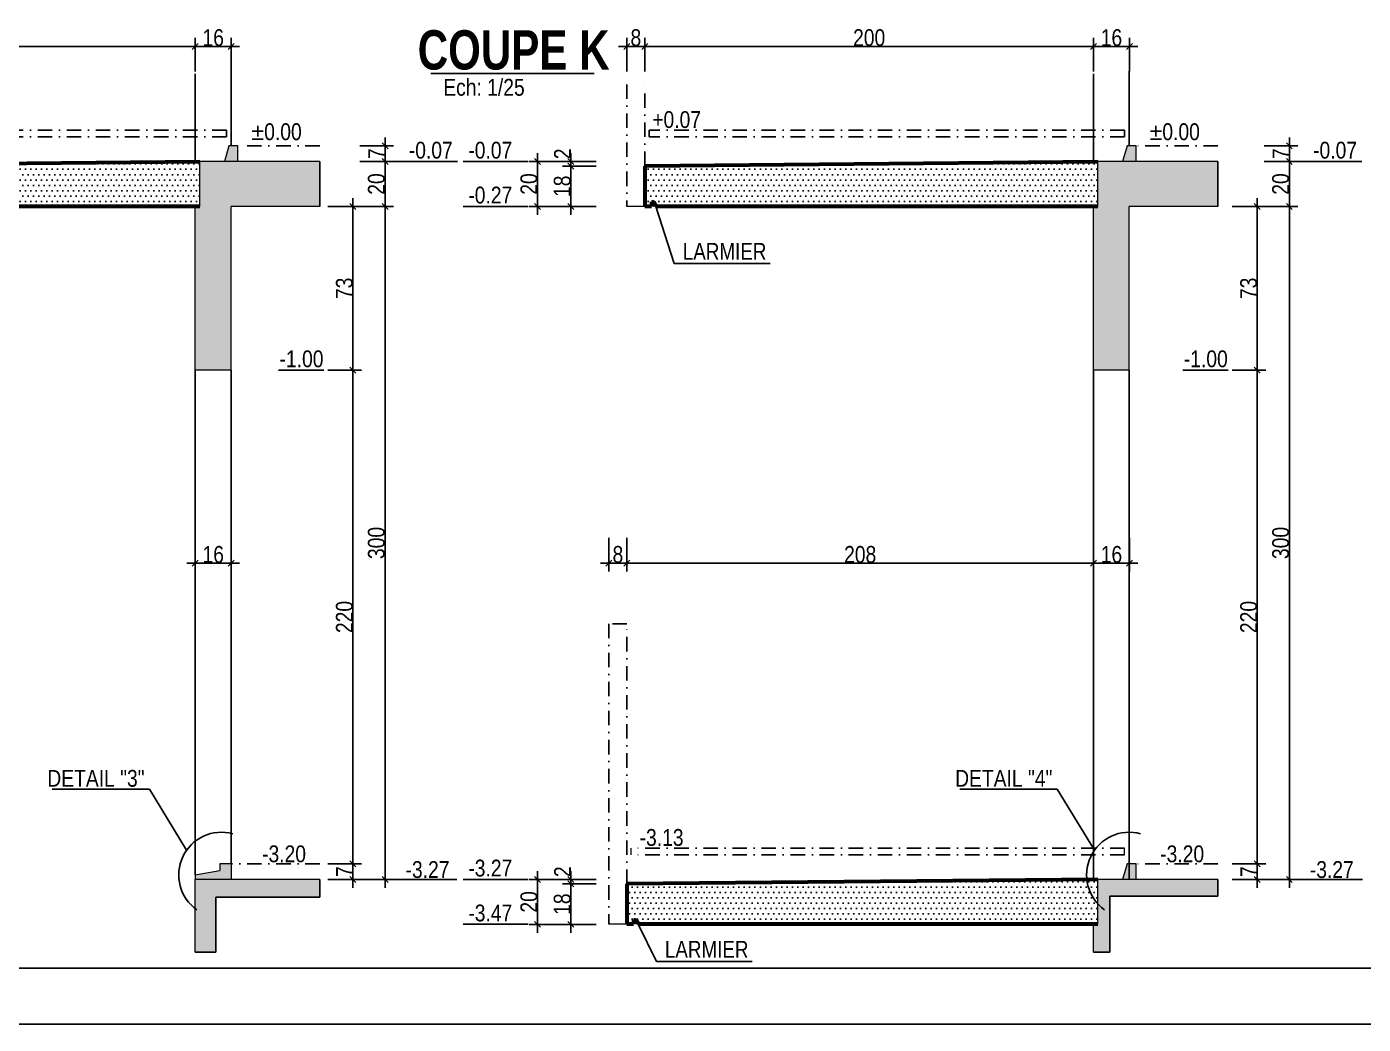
# Model space of a CAD drawing. Header units: centimetres. Extents: x 13865 to 22908, y -23237 to -19037.
# Drawn here: x 19495 to 20687, y -23237 to -22348 of the extents above; entities that cross this region are included whole.
import ezdxf
from ezdxf.enums import TextEntityAlignment as Align

# ---------------------------------------------------------------- set-up
doc = ezdxf.new("R2010")
doc.units = ezdxf.units.CM
doc.header["$LTSCALE"] = 25.4
doc.header["$PDMODE"] = 1
doc.header["$PDSIZE"] = -2
doc.linetypes.add('TIRETPTX2', pattern=[50.8, 25.4, -12.7, 0, -12.7])
for name, color, linetype in [('01_cote_gen', 4, 'Continuous'), ('01_linteaux', 2, 'Continuous'), ('01_poch_BN', 9, 'Continuous'), ('01_texte', 230, 'Continuous'), ('AA_COTES', 2, 'Continuous')]:
    doc.layers.add(name, color=color, linetype=linetype)
doc.layers.add('01_murs_coup', color=5, linetype='Continuous', lineweight=60)
doc.layers.add('01_tram_axes', color=2, linetype='TIRETPTX2', lineweight=9)
doc.styles.add('ARIAL NA', font='ARIALN.TTF')
doc.styles.add('impact', font='impact.ttf')
doc.styles.add('MATTE_TXT', font='arial.ttf')
doc.styles.add('STYLE2', font='ARIALN.TTF')
doc.dimstyles.new('JB25', dxfattribs={"dimscale": 0.1, "dimtxt": 150, "dimasz": 15, "dimexe": 0.1, "dimexo": 0.1, "dimgap": 0.09, "dimtad": 1, "dimdec": 1, "dimlfac": 0.5, "dimdsep": 46, "dimtxsty": 'STYLE2', "dimblk1": 'BOND_G', "dimblk2": 'BOND_D', "dimsah": 1, "dimcen": 1.5, "dimdle": 0.01, "dimse1": 1, "dimse2": 1, "dimclrd": 4, "dimclre": 2, "dimclrt": 6, "dimazin": 2, "dimtfac": 2.333333, "dimtdec": 1, "dimtix": 1, "dimtmove": 2, "dimatfit": 3, "dimldrblk": 'BOND_G', "dimfxl": 1, "dimtolj": 1, "dimtzin": 0, "dimarcsym": 0})

# ---------------------------------------------------------------- blocks, each defined once
blk = doc.blocks.new('BOND_G')
at = {"layer": 'AA_COTES', "color": 0}
for p, q in [((0, -5), (0, 15)), ((5, 0), (-5, 0)), ((1.77, 1.77), (-1.77, -1.77))]:
    blk.add_line(p, q, dxfattribs=at)
blk = doc.blocks.new('BOND_D')
at = {"layer": 'AA_COTES', "color": 0}
for p, q in [((5, 0), (-5, 0)), ((-1.77, -1.77), (1.77, 1.77)), ((0, 5), (0, -15))]:
    blk.add_line(p, q, dxfattribs=at)
blk = doc.blocks.new('*D673')
at = {"layer": '01_cote_gen', "color": 4, "lineweight": -2, "ltscale": 200, "transparency": 16777216}
blk.add_line((19675.9, -22825.8), (19646.9, -22825.8), dxfattribs=at)
at = {"layer": 'Defpoints', "color": 0, "ltscale": 200, "transparency": 16777216}
for p in [(19645.4, -22825.8), (19645.4, -22890.3), (19677.4, -22890.3)]:
    blk.add_point(p, dxfattribs=at)
at = {"layer": '01_cote_gen', "color": 4, "lineweight": -2, "ltscale": 200, "transparency": 16777216, "xscale": 1.5, "yscale": 1.5, "zscale": 1.5, "rotation": 180}
blk.add_blockref('BOND_D', (19645.4, -22825.8), dxfattribs=at)
at = {"layer": '01_cote_gen', "color": 4, "lineweight": -2, "ltscale": 200, "transparency": 16777216, "xscale": 1.5, "yscale": 1.5, "zscale": 1.5}
blk.add_blockref('BOND_G', (19677.4, -22825.8), dxfattribs=at)
at = {"layer": '01_cote_gen', "color": 6, "ltscale": 200, "transparency": 16777216, "insert": (19661.4, -22818.1), "char_height": 15, "attachment_point": 5, "style": 'STYLE2'}
blk.add_mtext('\\A1;16', dxfattribs=at)
blk = doc.blocks.new('*D675')
at = {"layer": '01_cote_gen', "color": 4, "lineweight": -2, "transparency": 16777216}
blk.add_line((19246.9, -22365.1), (19643.9, -22365.1), dxfattribs=at)
at = {"layer": 'Defpoints', "color": 0, "transparency": 16777216}
for p in [(19645.4, -22365.1), (19645.4, -22389.4), (19245.4, -22401.9)]:
    blk.add_point(p, dxfattribs=at)
at = {"layer": '01_cote_gen', "color": 4, "lineweight": -2, "transparency": 16777216, "xscale": 1.5, "yscale": 1.5, "zscale": 1.5, "rotation": 180}
blk.add_blockref('BOND_G', (19245.4, -22365.1), dxfattribs=at)
at = {"layer": '01_cote_gen', "color": 4, "lineweight": -2, "transparency": 16777216, "xscale": 1.5, "yscale": 1.5, "zscale": 1.5}
blk.add_blockref('BOND_D', (19645.4, -22365.1), dxfattribs=at)
at = {"layer": '01_cote_gen', "color": 6, "transparency": 16777216, "insert": (19445.4, -22357.4), "char_height": 15, "attachment_point": 5, "style": 'STYLE2'}
blk.add_mtext('\\A1;200', dxfattribs=at)
blk = doc.blocks.new('*D676')
at = {"layer": '01_cote_gen', "color": 4, "lineweight": -2, "transparency": 16777216}
blk.add_line((19646.9, -22365.1), (19675.9, -22365.1), dxfattribs=at)
at = {"layer": 'Defpoints', "color": 0, "transparency": 16777216}
for p in [(19677.4, -22365.1), (19645.4, -22389.4), (19677.4, -22387.1)]:
    blk.add_point(p, dxfattribs=at)
at = {"layer": '01_cote_gen', "color": 4, "lineweight": -2, "transparency": 16777216, "xscale": 1.5, "yscale": 1.5, "zscale": 1.5, "rotation": 180}
blk.add_blockref('BOND_G', (19645.4, -22365.1), dxfattribs=at)
at = {"layer": '01_cote_gen', "color": 4, "lineweight": -2, "transparency": 16777216, "xscale": 1.5, "yscale": 1.5, "zscale": 1.5}
blk.add_blockref('BOND_D', (19677.4, -22365.1), dxfattribs=at)
at = {"layer": '01_cote_gen', "color": 6, "transparency": 16777216, "insert": (19661.4, -22357.4), "char_height": 15, "attachment_point": 5, "style": 'STYLE2'}
blk.add_mtext('\\A1;16', dxfattribs=at)
blk = doc.blocks.new('*D677')
at = {"layer": '01_cote_gen', "color": 4, "lineweight": -2, "transparency": 16777216}
blk.add_line((19155.1, -22506.3), (19155.1, -22469.3), dxfattribs=at)
at = {"layer": 'Defpoints', "color": 0, "transparency": 16777216}
for p in [(19155.1, -22467.8), (19636.4, -22467.8), (19232.4, -22507.8)]:
    blk.add_point(p, dxfattribs=at)
at = {"layer": '01_cote_gen', "color": 4, "lineweight": -2, "transparency": 16777216, "xscale": 1.5, "yscale": 1.5, "zscale": 1.5}
for name, p, rotation in [('BOND_D', (19155.1, -22467.8), 90), ('BOND_G', (19155.1, -22507.8), 270)]:
    blk.add_blockref(name, p, dxfattribs=dict(at, rotation=rotation))
at = {"layer": '01_cote_gen', "color": 6, "transparency": 16777216, "insert": (19147.4, -22487.8), "char_height": 15, "attachment_point": 5, "rotation": 90, "style": 'STYLE2'}
blk.add_mtext('\\A1;20', dxfattribs=at)
blk = doc.blocks.new('*D680')
at = {"layer": '01_cote_gen', "color": 4, "lineweight": -2, "ltscale": 0.1, "transparency": 16777216}
blk.add_line((20444.7, -22825.8), (20031.7, -22825.8), dxfattribs=at)
at = {"layer": 'Defpoints', "color": 0, "ltscale": 0.1, "transparency": 16777216}
for p in [(20030.2, -22825.8), (20446.2, -22848.3), (20030.2, -22863.6)]:
    blk.add_point(p, dxfattribs=at)
at = {"layer": '01_cote_gen', "color": 4, "lineweight": -2, "ltscale": 0.1, "transparency": 16777216, "xscale": 1.5, "yscale": 1.5, "zscale": 1.5, "rotation": 180}
blk.add_blockref('BOND_D', (20030.2, -22825.8), dxfattribs=at)
at = {"layer": '01_cote_gen', "color": 4, "lineweight": -2, "ltscale": 0.1, "transparency": 16777216, "xscale": 1.5, "yscale": 1.5, "zscale": 1.5}
blk.add_blockref('BOND_G', (20446.2, -22825.8), dxfattribs=at)
at = {"layer": '01_cote_gen', "color": 6, "ltscale": 0.1, "transparency": 16777216, "insert": (20238.2, -22818.1), "char_height": 15, "attachment_point": 5, "style": 'STYLE2'}
blk.add_mtext('\\A1;208', dxfattribs=at)
blk = doc.blocks.new('*D681')
at = {"layer": '01_cote_gen', "color": 4, "lineweight": -2, "ltscale": 0.1, "transparency": 16777216}
blk.add_line((20028.7, -22825.8), (20015.7, -22825.8), dxfattribs=at)
at = {"layer": 'Defpoints', "color": 0, "ltscale": 0.1, "transparency": 16777216}
for p in [(20014.2, -22825.8), (20014.2, -22838.8), (20030.2, -22833.3)]:
    blk.add_point(p, dxfattribs=at)
at = {"layer": '01_cote_gen', "color": 4, "lineweight": -2, "ltscale": 0.1, "transparency": 16777216, "xscale": 1.5, "yscale": 1.5, "zscale": 1.5, "rotation": 180}
blk.add_blockref('BOND_D', (20014.2, -22825.8), dxfattribs=at)
at = {"layer": '01_cote_gen', "color": 4, "lineweight": -2, "ltscale": 0.1, "transparency": 16777216, "xscale": 1.5, "yscale": 1.5, "zscale": 1.5}
blk.add_blockref('BOND_G', (20030.2, -22825.8), dxfattribs=at)
at = {"layer": '01_cote_gen', "color": 6, "ltscale": 0.1, "transparency": 16777216, "insert": (20022.2, -22818.1), "char_height": 15, "attachment_point": 5, "style": 'STYLE2'}
blk.add_mtext('\\A1;8', dxfattribs=at)
blk = doc.blocks.new('*D682')
at = {"layer": '01_cote_gen', "color": 4, "lineweight": -2, "ltscale": 200, "transparency": 16777216}
blk.add_line((20476.7, -22825.8), (20447.7, -22825.8), dxfattribs=at)
at = {"layer": 'Defpoints', "color": 0, "ltscale": 200, "transparency": 16777216}
for p in [(20446.2, -22825.8), (20446.2, -22890.3), (20478.2, -22890.3)]:
    blk.add_point(p, dxfattribs=at)
at = {"layer": '01_cote_gen', "color": 4, "lineweight": -2, "ltscale": 200, "transparency": 16777216, "xscale": 1.5, "yscale": 1.5, "zscale": 1.5, "rotation": 180}
blk.add_blockref('BOND_D', (20446.2, -22825.8), dxfattribs=at)
at = {"layer": '01_cote_gen', "color": 4, "lineweight": -2, "ltscale": 200, "transparency": 16777216, "xscale": 1.5, "yscale": 1.5, "zscale": 1.5}
blk.add_blockref('BOND_G', (20478.2, -22825.8), dxfattribs=at)
at = {"layer": '01_cote_gen', "color": 6, "ltscale": 200, "transparency": 16777216, "insert": (20462.2, -22818.1), "char_height": 15, "attachment_point": 5, "style": 'STYLE2'}
blk.add_mtext('\\A1;16', dxfattribs=at)
blk = doc.blocks.new('*D683')
at = {"layer": '01_cote_gen', "color": 4, "lineweight": -2, "transparency": 16777216}
blk.add_line((20031.7, -22365.1), (20044.7, -22365.1), dxfattribs=at)
at = {"layer": 'Defpoints', "color": 0, "transparency": 16777216}
for p in [(20046.2, -22365.1), (20030.2, -22399), (20046.2, -22399)]:
    blk.add_point(p, dxfattribs=at)
at = {"layer": '01_cote_gen', "color": 4, "lineweight": -2, "transparency": 16777216, "xscale": 1.5, "yscale": 1.5, "zscale": 1.5, "rotation": 180}
blk.add_blockref('BOND_G', (20030.2, -22365.1), dxfattribs=at)
at = {"layer": '01_cote_gen', "color": 4, "lineweight": -2, "transparency": 16777216, "xscale": 1.5, "yscale": 1.5, "zscale": 1.5}
blk.add_blockref('BOND_D', (20046.2, -22365.1), dxfattribs=at)
at = {"layer": '01_cote_gen', "color": 6, "transparency": 16777216, "insert": (20038.2, -22357.4), "char_height": 15, "attachment_point": 5, "style": 'STYLE2'}
blk.add_mtext('\\A1;8', dxfattribs=at)
blk = doc.blocks.new('*D684')
at = {"layer": '01_cote_gen', "color": 4, "lineweight": -2, "transparency": 16777216}
blk.add_line((20047.7, -22365.1), (20444.7, -22365.1), dxfattribs=at)
at = {"layer": 'Defpoints', "color": 0, "transparency": 16777216}
for p in [(20446.2, -22365.1), (20046.2, -22387.6), (20446.2, -22389.4)]:
    blk.add_point(p, dxfattribs=at)
at = {"layer": '01_cote_gen', "color": 4, "lineweight": -2, "transparency": 16777216, "xscale": 1.5, "yscale": 1.5, "zscale": 1.5, "rotation": 180}
blk.add_blockref('BOND_G', (20046.2, -22365.1), dxfattribs=at)
at = {"layer": '01_cote_gen', "color": 4, "lineweight": -2, "transparency": 16777216, "xscale": 1.5, "yscale": 1.5, "zscale": 1.5}
blk.add_blockref('BOND_D', (20446.2, -22365.1), dxfattribs=at)
at = {"layer": '01_cote_gen', "color": 6, "transparency": 16777216, "insert": (20246.2, -22357.4), "char_height": 15, "attachment_point": 5, "style": 'STYLE2'}
blk.add_mtext('\\A1;200', dxfattribs=at)
blk = doc.blocks.new('*D685')
at = {"layer": '01_cote_gen', "color": 4, "lineweight": -2, "transparency": 16777216}
blk.add_line((20447.7, -22365.1), (20476.7, -22365.1), dxfattribs=at)
at = {"layer": 'Defpoints', "color": 0, "transparency": 16777216}
for p in [(20478.2, -22365.1), (20446.2, -22372.6), (20478.2, -22405.9)]:
    blk.add_point(p, dxfattribs=at)
at = {"layer": '01_cote_gen', "color": 4, "lineweight": -2, "transparency": 16777216, "xscale": 1.5, "yscale": 1.5, "zscale": 1.5, "rotation": 180}
blk.add_blockref('BOND_G', (20446.2, -22365.1), dxfattribs=at)
at = {"layer": '01_cote_gen', "color": 4, "lineweight": -2, "transparency": 16777216, "xscale": 1.5, "yscale": 1.5, "zscale": 1.5}
blk.add_blockref('BOND_D', (20478.2, -22365.1), dxfattribs=at)
at = {"layer": '01_cote_gen', "color": 6, "transparency": 16777216, "insert": (20462.2, -22357.4), "char_height": 15, "attachment_point": 5, "style": 'STYLE2'}
blk.add_mtext('\\A1;16', dxfattribs=at)
blk = doc.blocks.new('*D686')
at = {"layer": '01_cote_gen', "color": 4, "lineweight": -2, "transparency": 16777216}
blk.add_line((19950.5, -22506.3), (19950.5, -22469.3), dxfattribs=at)
at = {"layer": 'Defpoints', "color": 0, "transparency": 16777216}
for p in [(19950.5, -22467.8), (20431.8, -22467.8), (20027.8, -22507.8)]:
    blk.add_point(p, dxfattribs=at)
at = {"layer": '01_cote_gen', "color": 4, "lineweight": -2, "transparency": 16777216, "xscale": 1.5, "yscale": 1.5, "zscale": 1.5}
for name, p, rotation in [('BOND_D', (19950.5, -22467.8), 90), ('BOND_G', (19950.5, -22507.8), 270)]:
    blk.add_blockref(name, p, dxfattribs=dict(at, rotation=rotation))
at = {"layer": '01_cote_gen', "color": 6, "transparency": 16777216, "insert": (19942.9, -22487.8), "char_height": 15, "attachment_point": 5, "rotation": 90, "style": 'STYLE2'}
blk.add_mtext('\\A1;20', dxfattribs=at)
blk = doc.blocks.new('*D688')
at = {"layer": '01_cote_gen', "color": 4, "lineweight": -2, "transparency": 16777216}
blk.add_line((19980.3, -22506.3), (19980.3, -22473.3), dxfattribs=at)
at = {"layer": 'Defpoints', "color": 0, "transparency": 16777216}
for p in [(19980.3, -22471.8), (20040.5, -22471.8), (20040.9, -22507.8)]:
    blk.add_point(p, dxfattribs=at)
at = {"layer": '01_cote_gen', "color": 4, "lineweight": -2, "transparency": 16777216, "xscale": 1.5, "yscale": 1.5, "zscale": 1.5}
for name, p, rotation in [('BOND_D', (19980.3, -22471.8), 90), ('BOND_G', (19980.3, -22507.8), 270)]:
    blk.add_blockref(name, p, dxfattribs=dict(at, rotation=rotation))
at = {"layer": '01_cote_gen', "color": 6, "transparency": 16777216, "insert": (19972.6, -22489.8), "char_height": 15, "attachment_point": 5, "rotation": 90, "style": 'STYLE2'}
blk.add_mtext('\\A1;18', dxfattribs=at)
blk = doc.blocks.new('*D687')
at = {"layer": '01_cote_gen', "color": 4, "lineweight": -2, "transparency": 16777216}
blk.add_line((19980.3, -22470.3), (19980.3, -22469.3), dxfattribs=at)
at = {"layer": 'Defpoints', "color": 0, "transparency": 16777216}
for p in [(19972.8, -22467.8), (19972.8, -22471.8), (19980.3, -22467.8)]:
    blk.add_point(p, dxfattribs=at)
at = {"layer": '01_cote_gen', "color": 4, "lineweight": -2, "transparency": 16777216, "xscale": 1.5, "yscale": 1.5, "zscale": 1.5}
for name, p, rotation in [('BOND_D', (19980.3, -22467.8), 90), ('BOND_G', (19980.3, -22471.8), 270)]:
    blk.add_blockref(name, p, dxfattribs=dict(at, rotation=rotation))
at = {"layer": '01_cote_gen', "color": 6, "transparency": 16777216, "insert": (19972.8, -22460.9), "char_height": 15, "attachment_point": 5, "rotation": 90, "style": 'STYLE2'}
blk.add_mtext('\\A1;2', dxfattribs=at)
blk = doc.blocks.new('*D689')
at = {"layer": '01_cote_gen', "color": 4, "lineweight": -2, "transparency": 16777216}
blk.add_line((19950.5, -23146.3), (19950.5, -23109.3), dxfattribs=at)
at = {"layer": 'Defpoints', "color": 0, "transparency": 16777216}
for p in [(19950.5, -23107.8), (20431.8, -23107.8), (20027.8, -23147.8)]:
    blk.add_point(p, dxfattribs=at)
at = {"layer": '01_cote_gen', "color": 4, "lineweight": -2, "transparency": 16777216, "xscale": 1.5, "yscale": 1.5, "zscale": 1.5}
for name, p, rotation in [('BOND_D', (19950.5, -23107.8), 90), ('BOND_G', (19950.5, -23147.8), 270)]:
    blk.add_blockref(name, p, dxfattribs=dict(at, rotation=rotation))
at = {"layer": '01_cote_gen', "color": 6, "transparency": 16777216, "insert": (19942.9, -23127.8), "char_height": 15, "attachment_point": 5, "rotation": 90, "style": 'STYLE2'}
blk.add_mtext('\\A1;20', dxfattribs=at)
blk = doc.blocks.new('*D690')
at = {"layer": '01_cote_gen', "color": 4, "lineweight": -2, "transparency": 16777216}
blk.add_line((19980.3, -23146.3), (19980.3, -23113.3), dxfattribs=at)
at = {"layer": 'Defpoints', "color": 0, "transparency": 16777216}
for p in [(19980.3, -23111.8), (20040.5, -23111.8), (20040.9, -23147.8)]:
    blk.add_point(p, dxfattribs=at)
at = {"layer": '01_cote_gen', "color": 4, "lineweight": -2, "transparency": 16777216, "xscale": 1.5, "yscale": 1.5, "zscale": 1.5}
for name, p, rotation in [('BOND_D', (19980.3, -23111.8), 90), ('BOND_G', (19980.3, -23147.8), 270)]:
    blk.add_blockref(name, p, dxfattribs=dict(at, rotation=rotation))
at = {"layer": '01_cote_gen', "color": 6, "transparency": 16777216, "insert": (19972.6, -23129.8), "char_height": 15, "attachment_point": 5, "rotation": 90, "style": 'STYLE2'}
blk.add_mtext('\\A1;18', dxfattribs=at)
blk = doc.blocks.new('*D691')
at = {"layer": '01_cote_gen', "color": 4, "lineweight": -2, "transparency": 16777216}
blk.add_line((19980.3, -23110.3), (19980.3, -23109.3), dxfattribs=at)
at = {"layer": 'Defpoints', "color": 0, "transparency": 16777216}
for p in [(19972.8, -23107.8), (19972.8, -23111.8), (19980.3, -23107.8)]:
    blk.add_point(p, dxfattribs=at)
at = {"layer": '01_cote_gen', "color": 4, "lineweight": -2, "transparency": 16777216, "xscale": 1.5, "yscale": 1.5, "zscale": 1.5}
for name, p, rotation in [('BOND_D', (19980.3, -23107.8), 90), ('BOND_G', (19980.3, -23111.8), 270)]:
    blk.add_blockref(name, p, dxfattribs=dict(at, rotation=rotation))
at = {"layer": '01_cote_gen', "color": 6, "transparency": 16777216, "insert": (19972.8, -23100.9), "char_height": 15, "attachment_point": 5, "rotation": 90, "style": 'STYLE2'}
blk.add_mtext('\\A1;2', dxfattribs=at)
blk = doc.blocks.new('*D692')
at = {"layer": '01_cote_gen', "color": 4, "lineweight": -2, "transparency": 16777216}
blk.add_line((19814.6, -22509.3), (19814.6, -23106.3), dxfattribs=at)
at = {"layer": 'Defpoints', "color": 0, "transparency": 16777216}
for p in [(19687.3, -22507.8), (19726.8, -23107.8), (19814.6, -23107.8)]:
    blk.add_point(p, dxfattribs=at)
at = {"layer": '01_cote_gen', "color": 4, "lineweight": -2, "transparency": 16777216, "xscale": 1.5, "yscale": 1.5, "zscale": 1.5}
for name, p, rotation in [('BOND_G', (19814.6, -22507.8), 90), ('BOND_D', (19814.6, -23107.8), 270)]:
    blk.add_blockref(name, p, dxfattribs=dict(at, rotation=rotation))
at = {"layer": '01_cote_gen', "color": 6, "transparency": 16777216, "insert": (19806.9, -22807.8), "char_height": 15, "attachment_point": 5, "rotation": 90, "style": 'STYLE2'}
blk.add_mtext('\\A1;300', dxfattribs=at)
blk = doc.blocks.new('*D693')
at = {"layer": '01_cote_gen', "color": 4, "lineweight": -2, "transparency": 16777216}
blk.add_line((19814.6, -22469.3), (19814.6, -22506.3), dxfattribs=at)
at = {"layer": 'Defpoints', "color": 0, "transparency": 16777216}
for p in [(19696.6, -22467.8), (19687.3, -22507.8), (19814.6, -22507.8)]:
    blk.add_point(p, dxfattribs=at)
at = {"layer": '01_cote_gen', "color": 4, "lineweight": -2, "transparency": 16777216, "xscale": 1.5, "yscale": 1.5, "zscale": 1.5}
for name, p, rotation in [('BOND_G', (19814.6, -22467.8), 90), ('BOND_D', (19814.6, -22507.8), 270)]:
    blk.add_blockref(name, p, dxfattribs=dict(at, rotation=rotation))
at = {"layer": '01_cote_gen', "color": 6, "transparency": 16777216, "insert": (19806.9, -22487.8), "char_height": 15, "attachment_point": 5, "rotation": 90, "style": 'STYLE2'}
blk.add_mtext('\\A1;20', dxfattribs=at)
blk = doc.blocks.new('*D694')
at = {"layer": '01_cote_gen', "color": 4, "lineweight": -2, "transparency": 16777216}
blk.add_line((19814.6, -22455.3), (19814.6, -22466.3), dxfattribs=at)
at = {"layer": 'Defpoints', "color": 0, "transparency": 16777216}
for p in [(19690.3, -22453.8), (19690.3, -22467.8), (19814.6, -22467.8)]:
    blk.add_point(p, dxfattribs=at)
at = {"layer": '01_cote_gen', "color": 4, "lineweight": -2, "transparency": 16777216, "xscale": 1.5, "yscale": 1.5, "zscale": 1.5}
for name, p, rotation in [('BOND_G', (19814.6, -22453.8), 90), ('BOND_D', (19814.6, -22467.8), 270)]:
    blk.add_blockref(name, p, dxfattribs=dict(at, rotation=rotation))
at = {"layer": '01_cote_gen', "color": 6, "transparency": 16777216, "insert": (19807.1, -22460.8), "char_height": 15, "attachment_point": 5, "rotation": 90, "style": 'STYLE2'}
blk.add_mtext('\\A1;7', dxfattribs=at)
blk = doc.blocks.new('*D695')
at = {"layer": '01_cote_gen', "color": 4, "lineweight": -2, "transparency": 16777216}
blk.add_line((19786, -22509.3), (19786, -22652.3), dxfattribs=at)
at = {"layer": 'Defpoints', "color": 0, "transparency": 16777216}
for p in [(19726.8, -22507.8), (19647.9, -22653.8), (19786, -22653.8)]:
    blk.add_point(p, dxfattribs=at)
at = {"layer": '01_cote_gen', "color": 4, "lineweight": -2, "transparency": 16777216, "xscale": 1.5, "yscale": 1.5, "zscale": 1.5}
for name, p, rotation in [('BOND_G', (19786, -22507.8), 90), ('BOND_D', (19786, -22653.8), 270)]:
    blk.add_blockref(name, p, dxfattribs=dict(at, rotation=rotation))
at = {"layer": '01_cote_gen', "color": 6, "transparency": 16777216, "insert": (19778.4, -22580.8), "char_height": 15, "attachment_point": 5, "rotation": 90, "style": 'STYLE2'}
blk.add_mtext('\\A1;73', dxfattribs=at)
blk = doc.blocks.new('*D696')
at = {"layer": '01_cote_gen', "color": 4, "lineweight": -2, "transparency": 16777216}
blk.add_line((19786, -22655.3), (19786, -23092.3), dxfattribs=at)
at = {"layer": 'Defpoints', "color": 0, "transparency": 16777216}
for p in [(19647.9, -22653.8), (19726.8, -23093.8), (19786, -23093.8)]:
    blk.add_point(p, dxfattribs=at)
at = {"layer": '01_cote_gen', "color": 4, "lineweight": -2, "transparency": 16777216, "xscale": 1.5, "yscale": 1.5, "zscale": 1.5}
for name, p, rotation in [('BOND_G', (19786, -22653.8), 90), ('BOND_D', (19786, -23093.8), 270)]:
    blk.add_blockref(name, p, dxfattribs=dict(at, rotation=rotation))
at = {"layer": '01_cote_gen', "color": 6, "transparency": 16777216, "insert": (19778.4, -22873.8), "char_height": 15, "attachment_point": 5, "rotation": 90, "style": 'STYLE2'}
blk.add_mtext('\\A1;220', dxfattribs=at)
blk = doc.blocks.new('*D697')
at = {"layer": '01_cote_gen', "color": 4, "lineweight": -2, "transparency": 16777216}
blk.add_line((19786, -23095.3), (19786, -23106.3), dxfattribs=at)
at = {"layer": 'Defpoints', "color": 0, "transparency": 16777216}
for p in [(19726.8, -23093.8), (19726.8, -23107.8), (19786, -23107.8)]:
    blk.add_point(p, dxfattribs=at)
at = {"layer": '01_cote_gen', "color": 4, "lineweight": -2, "transparency": 16777216, "xscale": 1.5, "yscale": 1.5, "zscale": 1.5}
for name, p, rotation in [('BOND_G', (19786, -23093.8), 90), ('BOND_D', (19786, -23107.8), 270)]:
    blk.add_blockref(name, p, dxfattribs=dict(at, rotation=rotation))
at = {"layer": '01_cote_gen', "color": 6, "transparency": 16777216, "insert": (19778.5, -23100.8), "char_height": 15, "attachment_point": 5, "rotation": 90, "style": 'STYLE2'}
blk.add_mtext('\\A1;7', dxfattribs=at)
blk = doc.blocks.new('*D698')
at = {"layer": '01_cote_gen', "color": 4, "lineweight": -2, "transparency": 16777216}
blk.add_line((20620.8, -22509.3), (20620.8, -23106.3), dxfattribs=at)
at = {"layer": 'Defpoints', "color": 0, "transparency": 16777216}
for p in [(20493.5, -22507.8), (20533, -23107.8), (20620.8, -23107.8)]:
    blk.add_point(p, dxfattribs=at)
at = {"layer": '01_cote_gen', "color": 4, "lineweight": -2, "transparency": 16777216, "xscale": 1.5, "yscale": 1.5, "zscale": 1.5}
for name, p, rotation in [('BOND_G', (20620.8, -22507.8), 90), ('BOND_D', (20620.8, -23107.8), 270)]:
    blk.add_blockref(name, p, dxfattribs=dict(at, rotation=rotation))
at = {"layer": '01_cote_gen', "color": 6, "transparency": 16777216, "insert": (20613.1, -22807.8), "char_height": 15, "attachment_point": 5, "rotation": 90, "style": 'STYLE2'}
blk.add_mtext('\\A1;300', dxfattribs=at)
blk = doc.blocks.new('*D699')
at = {"layer": '01_cote_gen', "color": 4, "lineweight": -2, "transparency": 16777216}
blk.add_line((20620.8, -22469.3), (20620.8, -22506.3), dxfattribs=at)
at = {"layer": 'Defpoints', "color": 0, "transparency": 16777216}
for p in [(20502.8, -22467.8), (20493.5, -22507.8), (20620.8, -22507.8)]:
    blk.add_point(p, dxfattribs=at)
at = {"layer": '01_cote_gen', "color": 4, "lineweight": -2, "transparency": 16777216, "xscale": 1.5, "yscale": 1.5, "zscale": 1.5}
for name, p, rotation in [('BOND_G', (20620.8, -22467.8), 90), ('BOND_D', (20620.8, -22507.8), 270)]:
    blk.add_blockref(name, p, dxfattribs=dict(at, rotation=rotation))
at = {"layer": '01_cote_gen', "color": 6, "transparency": 16777216, "insert": (20613.1, -22487.8), "char_height": 15, "attachment_point": 5, "rotation": 90, "style": 'STYLE2'}
blk.add_mtext('\\A1;20', dxfattribs=at)
blk = doc.blocks.new('*D700')
at = {"layer": '01_cote_gen', "color": 4, "lineweight": -2, "transparency": 16777216}
blk.add_line((20620.8, -22455.3), (20620.8, -22466.3), dxfattribs=at)
at = {"layer": 'Defpoints', "color": 0, "transparency": 16777216}
for p in [(20496.5, -22453.8), (20496.5, -22467.8), (20620.8, -22467.8)]:
    blk.add_point(p, dxfattribs=at)
at = {"layer": '01_cote_gen', "color": 4, "lineweight": -2, "transparency": 16777216, "xscale": 1.5, "yscale": 1.5, "zscale": 1.5}
for name, p, rotation in [('BOND_G', (20620.8, -22453.8), 90), ('BOND_D', (20620.8, -22467.8), 270)]:
    blk.add_blockref(name, p, dxfattribs=dict(at, rotation=rotation))
at = {"layer": '01_cote_gen', "color": 6, "transparency": 16777216, "insert": (20613.3, -22460.8), "char_height": 15, "attachment_point": 5, "rotation": 90, "style": 'STYLE2'}
blk.add_mtext('\\A1;7', dxfattribs=at)
blk = doc.blocks.new('*D701')
at = {"layer": '01_cote_gen', "color": 4, "lineweight": -2, "transparency": 16777216}
blk.add_line((20592.2, -22509.3), (20592.2, -22652.3), dxfattribs=at)
at = {"layer": 'Defpoints', "color": 0, "transparency": 16777216}
for p in [(20533, -22507.8), (20454.1, -22653.8), (20592.2, -22653.8)]:
    blk.add_point(p, dxfattribs=at)
at = {"layer": '01_cote_gen', "color": 4, "lineweight": -2, "transparency": 16777216, "xscale": 1.5, "yscale": 1.5, "zscale": 1.5}
for name, p, rotation in [('BOND_G', (20592.2, -22507.8), 90), ('BOND_D', (20592.2, -22653.8), 270)]:
    blk.add_blockref(name, p, dxfattribs=dict(at, rotation=rotation))
at = {"layer": '01_cote_gen', "color": 6, "transparency": 16777216, "insert": (20584.6, -22580.8), "char_height": 15, "attachment_point": 5, "rotation": 90, "style": 'STYLE2'}
blk.add_mtext('\\A1;73', dxfattribs=at)
blk = doc.blocks.new('*D702')
at = {"layer": '01_cote_gen', "color": 4, "lineweight": -2, "transparency": 16777216}
blk.add_line((20592.2, -22655.3), (20592.2, -23092.3), dxfattribs=at)
at = {"layer": 'Defpoints', "color": 0, "transparency": 16777216}
for p in [(20454.1, -22653.8), (20533, -23093.8), (20592.2, -23093.8)]:
    blk.add_point(p, dxfattribs=at)
at = {"layer": '01_cote_gen', "color": 4, "lineweight": -2, "transparency": 16777216, "xscale": 1.5, "yscale": 1.5, "zscale": 1.5}
for name, p, rotation in [('BOND_G', (20592.2, -22653.8), 90), ('BOND_D', (20592.2, -23093.8), 270)]:
    blk.add_blockref(name, p, dxfattribs=dict(at, rotation=rotation))
at = {"layer": '01_cote_gen', "color": 6, "transparency": 16777216, "insert": (20584.6, -22873.8), "char_height": 15, "attachment_point": 5, "rotation": 90, "style": 'STYLE2'}
blk.add_mtext('\\A1;220', dxfattribs=at)
blk = doc.blocks.new('*D703')
at = {"layer": '01_cote_gen', "color": 4, "lineweight": -2, "transparency": 16777216}
blk.add_line((20592.2, -23095.3), (20592.2, -23106.3), dxfattribs=at)
at = {"layer": 'Defpoints', "color": 0, "transparency": 16777216}
for p in [(20533, -23093.8), (20533, -23107.8), (20592.2, -23107.8)]:
    blk.add_point(p, dxfattribs=at)
at = {"layer": '01_cote_gen', "color": 4, "lineweight": -2, "transparency": 16777216, "xscale": 1.5, "yscale": 1.5, "zscale": 1.5}
for name, p, rotation in [('BOND_G', (20592.2, -23093.8), 90), ('BOND_D', (20592.2, -23107.8), 270)]:
    blk.add_blockref(name, p, dxfattribs=dict(at, rotation=rotation))
at = {"layer": '01_cote_gen', "color": 6, "transparency": 16777216, "insert": (20584.7, -23100.8), "char_height": 15, "attachment_point": 5, "rotation": 90, "style": 'STYLE2'}
blk.add_mtext('\\A1;7', dxfattribs=at)

msp = doc.modelspace()

# ---------------------------------------------------------------- hatches: boundary and pattern name
at = {"layer": '01_linteaux', "ltscale": 10}
h = msp.add_hatch(dxfattribs=at)
h.set_pattern_fill('DOTS', color=256, scale=3)
h.set_pattern_definition([(0, (1979.989, 3380.906), (2.38125, 4.7625), [0, -4.7625])])
edge = h.paths.add_edge_path()
edge.add_line((19245.44, -22471.75), (19649.44, -22467.93))
edge.add_line((19649.44, -22467.93), (19649.44, -22507.75))
edge.add_line((19649.44, -22507.75), (19255.44, -22507.75))
edge.add_arc((19251.44, -22507.75), 4, 360, 450)
edge.add_line((19251.44, -22503.75), (19251.44, -22507.75))
edge.add_line((19251.44, -22507.75), (19245.44, -22507.75))
edge.add_line((19245.44, -22507.75), (19245.44, -22471.75))
h = msp.add_hatch(dxfattribs=at)
h.set_pattern_fill('DOTS', color=256, scale=3)
h.set_pattern_definition([(0, (2573.172, 3380.906), (2.38125, 4.7625), [0, -4.7625])])
edge = h.paths.add_edge_path()
edge.add_line((20046.15, -22471.75), (20450.15, -22467.93))
edge.add_line((20450.15, -22467.93), (20450.15, -22507.75))
edge.add_line((20450.15, -22507.75), (20056.15, -22507.75))
edge.add_arc((20052.15, -22507.75), 4, 360, 450)
edge.add_line((20052.15, -22503.75), (20052.15, -22507.75))
edge.add_line((20052.15, -22507.75), (20046.15, -22507.75))
edge.add_line((20046.15, -22507.75), (20046.15, -22471.75))
h = msp.add_hatch(dxfattribs=at)
h.set_pattern_fill('DOTS', color=256, scale=3)
h.set_pattern_definition([(0, (2573.172, 2740.906), (2.38125, 4.7625), [0, -4.7625])])
edge = h.paths.add_edge_path()
edge.add_line((20030.15, -23111.75), (20450.15, -23107.93))
edge.add_line((20450.15, -23107.93), (20450.15, -23147.75))
edge.add_line((20450.15, -23147.75), (20056.15, -23147.75))
edge.add_arc((20052.15, -23147.75), 4, 360, 450)
edge.add_line((20052.15, -23143.75), (20052.15, -23147.75))
edge.add_line((20052.15, -23147.75), (20030.15, -23147.75))
edge.add_line((20030.15, -23147.75), (20030.15, -23111.75))
at = {"layer": '01_poch_BN'}
h = msp.add_hatch(color=256, dxfattribs=at)
h.dxf.hatch_style = 1
h.paths.add_polyline_path([(19756.39, -22467.75), (19649.44, -22467.75), (19649.44, -22507.75), (19645.44, -22507.75), (19645.44, -22653.75), (19677.44, -22653.75), (19677.44, -22507.75), (19756.39, -22507.75)])
h.paths.add_polyline_path([(19683.44, -22453.75), (19675.44, -22453.75), (19671.44, -22467.75), (19683.44, -22467.75)])
h.paths.add_polyline_path([(19756.39, -23107.75), (19645.44, -23107.75), (19645.44, -23172.72), (19663.82, -23172.72), (19663.82, -23123.6), (19756.39, -23123.6)])
h.paths.add_polyline_path([(19677.44, -23093.75), (19667.44, -23093.75), (19667.44, -23099.75), (19645.44, -23103.75), (19645.44, -23107.75), (19677.44, -23107.75)])
h = msp.add_hatch(color=256, dxfattribs=at)
h.dxf.hatch_style = 1
h.paths.add_polyline_path([(20557.1, -22467.75), (20450.15, -22467.75), (20450.15, -22507.75), (20446.15, -22507.75), (20446.15, -22653.75), (20478.15, -22653.75), (20478.15, -22507.75), (20557.1, -22507.75)])
h.paths.add_polyline_path([(20484.15, -22453.75), (20476.15, -22453.75), (20472.15, -22467.75), (20484.15, -22467.75)])
h.paths.add_polyline_path([(20557.1, -23107.75), (20450.15, -23107.75), (20450.15, -23147.75), (20446.15, -23147.75), (20446.15, -23172.72), (20460.77, -23172.72), (20460.77, -23122.74), (20557.1, -23122.74)])
h.paths.add_polyline_path([(20484.15, -23093.75), (20476.15, -23093.75), (20472.15, -23107.75), (20484.15, -23107.75)])

# ---------------------------------------------------------------- linework, layer by layer
at = {"layer": '01_cote_gen'}
msp.add_line((21857.91, -23236.88), (14000.28, -23236.88), dxfattribs=at)
at = {"layer": '01_linteaux', "ltscale": 0.1}
for p, q in [((19645.44, -22467.93), (19645.44, -22389.44)), ((19677.44, -22453.75), (19677.44, -22387.09)), ((20446.15, -22467.93), (20446.15, -22389.44)), ((20478.15, -22453.75), (20478.15, -22387.09)), ((19645.44, -23103.75), (19645.44, -22653.75)), ((19677.44, -23093.75), (19677.44, -22653.75)), ((20446.15, -23107.93), (20446.15, -22653.75)), ((20478.15, -23107.93), (20478.15, -22653.75))]:
    msp.add_line(p, q, dxfattribs=at)
at = {"layer": '01_linteaux', "linetype": 'TIRETPTX2', "ltscale": 0.02}
for p, q in [((20030.15, -22398.97), (20030.15, -22507.75)), ((20046.15, -22471.75), (20046.15, -22398.97)), ((19673.26, -22439.75), (19249.44, -22439.75)), ((19673.26, -22445.75), (19249.44, -22445.75)), ((19673.26, -22445.75), (19673.26, -22439.75)), ((20473.97, -22439.75), (20050.15, -22439.75)), ((20050.15, -22445.75), (20050.15, -22439.75)), ((20473.97, -22445.75), (20050.15, -22445.75)), ((20473.97, -22445.75), (20473.97, -22439.75)), ((19756.39, -22453.75), (19683.44, -22453.75)), ((20557.1, -22453.75), (20484.15, -22453.75)), ((20014.15, -22879.75), (20014.15, -23147.75)), ((20030.15, -22879.75), (20014.15, -22879.75)), ((20030.15, -23111.75), (20030.15, -22879.75)), ((20473.97, -23079.75), (20034.15, -23079.75)), ((20473.97, -23085.75), (20034.15, -23085.75)), ((19756.39, -23093.75), (19677.44, -23093.75)), ((20557.1, -23093.75), (20484.15, -23093.75))]:
    msp.add_line(p, q, dxfattribs=at)
at = {"layer": '01_murs_coup', "linetype": 'Continuous', "lineweight": 5}
for p, q in [((19675.44, -22453.75), (19671.44, -22467.75)), ((19683.44, -22453.75), (19675.44, -22453.75)), ((19683.44, -22467.75), (19683.44, -22453.75)), ((20476.15, -22453.75), (20472.15, -22467.75)), ((20484.15, -22453.75), (20476.15, -22453.75)), ((20484.15, -22467.75), (20484.15, -22453.75)), ((19756.39, -22467.75), (19649.44, -22467.75)), ((19649.44, -22507.75), (19649.44, -22467.75)), ((20557.1, -22467.75), (20450.15, -22467.75)), ((20450.15, -22507.75), (20450.15, -22467.75)), ((19645.44, -22653.75), (19645.44, -22507.75)), ((19756.39, -22507.75), (19677.44, -22507.75)), ((19677.44, -22653.75), (19677.44, -22507.75)), ((20446.15, -22653.75), (20446.15, -22507.75)), ((20557.1, -22507.75), (20478.15, -22507.75)), ((20478.15, -22653.75), (20478.15, -22507.75)), ((19677.44, -22653.75), (19645.44, -22653.75)), ((20478.15, -22653.75), (20446.15, -22653.75)), ((19645.44, -23103.75), (19667.44, -23099.75)), ((19645.44, -23103.75), (19645.44, -23107.75)), ((19677.44, -23093.75), (19667.44, -23093.75)), ((19667.44, -23093.75), (19667.44, -23099.75)), ((19677.44, -23093.75), (19677.44, -23107.75)), ((20476.15, -23093.75), (20472.15, -23107.75)), ((20484.15, -23093.75), (20476.15, -23093.75)), ((20484.15, -23107.75), (20484.15, -23093.75)), ((19756.39, -23107.75), (19645.44, -23107.75)), ((19645.44, -23172.72), (19645.44, -23107.75)), ((20557.1, -23107.75), (20450.15, -23107.75)), ((20450.15, -23147.75), (20450.15, -23107.75)), ((20446.15, -23172.72), (20446.15, -23147.75))]:
    msp.add_line(p, q, dxfattribs=at)
at = {"layer": '01_murs_coup'}
for p, q in [((19649.44, -22467.89), (19245.44, -22471.75)), ((20450.15, -22467.89), (20046.15, -22471.75)), ((20046.15, -22471.75), (20046.15, -22507.75)), ((19649.44, -22507.75), (19255.44, -22507.75)), ((20052.15, -22507.75), (20046.15, -22507.75)), ((20052.15, -22503.75), (20052.15, -22507.75)), ((20450.15, -22507.75), (20056.15, -22507.75)), ((20450.15, -23107.89), (20030.15, -23111.75)), ((20030.15, -23111.75), (20030.15, -23147.75)), ((20036.15, -23147.75), (20030.15, -23147.75)), ((20036.15, -23143.75), (20036.15, -23147.75)), ((20450.15, -23147.75), (20040.15, -23147.75))]:
    msp.add_line(p, q, dxfattribs=at)
for centre in [(20052.15, -22507.75), (20036.15, -23147.75)]:
    msp.add_arc(centre, 4, 0, 90, dxfattribs=at)
at = {"layer": '01_poch_BN', "ltscale": 200}
for p, q in [((19756.39, -22467.75), (19756.39, -22507.75)), ((20557.1, -22467.75), (20557.1, -22507.75)), ((20557.1, -23107.75), (20557.1, -23122.74)), ((20460.77, -23172.72), (20460.77, -23122.74)), ((20460.77, -23122.74), (20557.1, -23122.74)), ((20446.15, -23172.72), (20460.77, -23172.72))]:
    msp.add_line(p, q, dxfattribs=at)
at = {"layer": '01_poch_BN', "ltscale": 0.1}
for p, q in [((19756.39, -23107.75), (19756.39, -23123.6)), ((19756.39, -23123.6), (19663.82, -23123.6)), ((19663.82, -23123.6), (19663.82, -23172.72)), ((19663.82, -23172.72), (19645.44, -23172.72))]:
    msp.add_line(p, q, dxfattribs=at)
at = {"layer": '01_texte'}
for p, q in [((20001.04, -22389.3), (19855.44, -22389.3)), ((19820.95, -22467.75), (19879.28, -22467.75)), ((19884.18, -22467.75), (19942.17, -22467.75)), ((20627.15, -22467.75), (20685.47, -22467.75)), ((19884.18, -22507.75), (19942.17, -22507.75)), ((20056.15, -22507.75), (20072.5, -22558.69)), ((20072.5, -22558.69), (20158.03, -22558.69)), ((19719.63, -22653.75), (19760.03, -22653.75)), ((20525.82, -22653.75), (20566.23, -22653.75)), ((19604.5, -23027.27), (19517.78, -23027.27)), ((19637.69, -23081.74), (19604.5, -23027.27)), ((20413.85, -23027.27), (20327.13, -23027.27)), ((20447.04, -23081.74), (20413.85, -23027.27)), ((19878.53, -23107.75), (19820.95, -23107.75)), ((19884.18, -23107.75), (19942.17, -23107.75)), ((20685.89, -23107.75), (20628.3, -23107.75)), ((19884.18, -23147.75), (19942.17, -23147.75)), ((20040.15, -23147.75), (20056.5, -23180.9)), ((21857.91, -23186.88), (14050.28, -23186.88)), ((20056.5, -23180.9), (20142.03, -23180.9))]:
    msp.add_line(p, q, dxfattribs=at)
for centre in [(19668.8, -23103.75), (20478.15, -23103.75)]:
    msp.add_arc(centre, 38.11, 74.78607, 234.73687, dxfattribs=at)
at = {"layer": '01_tram_axes', "ltscale": 0.5}
for p, q in [((20046.15, -22507.75), (20030.15, -22507.75)), ((20034.15, -23085.75), (20034.15, -23079.75)), ((20473.97, -23085.75), (20473.97, -23079.75)), ((20030.15, -23147.75), (20014.15, -23147.75))]:
    msp.add_line(p, q, dxfattribs=at)

# ---------------------------------------------------------------- texts
at = {"layer": '01_texte', "style": 'impact'}
msp.add_text('COUPE K', height=35, dxfattribs=at).set_placement((19929.23, -22368.2), align=Align.MIDDLE)
at = {"layer": '01_texte'}
for s, style, p in [('Ech: 1/25', 'STYLE2', (19866.5, -22409.08)), ('+0.07', 'ARIAL NA', (20052.83, -22437.83)), ('%%P0.00', 'ARIAL NA', (19695.36, -22448.68)), ('%%P0.00', 'ARIAL NA', (20496.07, -22448.68)), ('-0.07', 'ARIAL NA', (19835.79, -22465.14)), ('-0.07', 'ARIAL NA', (19888.83, -22465.14)), ('-0.07', 'ARIAL NA', (20641.99, -22465.14)), ('-0.27', 'ARIAL NA', (19888.83, -22505.14)), ('-1.00', 'ARIAL NA', (19720.54, -22651.14)), ('-1.00', 'ARIAL NA', (20526.74, -22651.14)), ('DETAIL "3"', 'ARIAL NA', (19513.52, -23025.11)), ('DETAIL "4"', 'ARIAL NA', (20322.87, -23025.11)), ('-3.13', 'ARIAL NA', (20041.55, -23077.83)), ('-3.20', 'ARIAL NA', (19704.95, -23092.45)), ('-3.20', 'ARIAL NA', (20505.66, -23092.45)), ('-3.27', 'ARIAL NA', (19832.88, -23106.45)), ('-3.27', 'ARIAL NA', (19888.83, -23105.14)), ('-3.27', 'ARIAL NA', (20639.07, -23106.45)), ('-3.47', 'ARIAL NA', (19888.83, -23145.14))]:
    msp.add_text(s, height=15, dxfattribs=dict(at, style=style)).set_placement(p)
at = {"layer": '01_texte', "style": 'MATTE_TXT', "width": 0.8}
for p in [(20117.34, -22559.85), (20101.34, -23182.06)]:
    msp.add_text('LARMIER', height=15, dxfattribs=at).set_placement(p, align=Align.BOTTOM_CENTER)

# ---------------------------------------------------------------- dimensions: what is measured, and where the dimension line sits
at = {"layer": '01_cote_gen'}
for base, p1, p2, picture, middle in [((19645.44, -22365.09), (19245.44, -22401.92), (19645.44, -22389.44), '*D675', (19445.44, -22357.42)), ((19677.44, -22365.09), (19645.44, -22389.44), (19677.44, -22387.09), '*D676', (19661.44, -22357.42)), ((20046.15, -22365.09), (20030.15, -22398.97), (20046.15, -22398.97), '*D683', (20038.15, -22357.42)), ((20446.15, -22365.09), (20046.15, -22387.59), (20446.15, -22389.44), '*D684', (20246.15, -22357.42)), ((20478.15, -22365.09), (20446.15, -22372.59), (20478.15, -22405.95), '*D685', (20462.15, -22357.42))]:
    dim = msp.add_linear_dim(base=base, p1=p1, p2=p2, dimstyle='JB25', dxfattribs=at)
    dim.commit()
    dim.dimension.update_dxf_attribs({"geometry": picture, "text_midpoint": middle})
for base, p1, p2, picture, middle in [((19814.6, -22467.75), (19690.34, -22453.75), (19690.34, -22467.75), '*D694', (19807.09, -22460.75)), ((20620.8, -22467.75), (20496.54, -22453.75), (20496.54, -22467.75), '*D700', (20613.29, -22460.75)), ((19155.1, -22467.75), (19232.41, -22507.75), (19636.41, -22467.75), '*D677', (19147.43, -22487.75)), ((19814.6, -22507.75), (19696.56, -22467.75), (19687.34, -22507.75), '*D693', (19806.94, -22487.75)), ((19950.52, -22467.75), (20027.84, -22507.75), (20431.84, -22467.75), '*D686', (19942.85, -22487.75)), ((20620.8, -22507.75), (20502.76, -22467.75), (20493.54, -22507.75), '*D699', (20613.13, -22487.75)), ((19980.3, -22471.76), (20040.87, -22507.75), (20040.52, -22471.76), '*D688', (19972.63, -22489.75)), ((19786.03, -22653.75), (19726.81, -22507.75), (19647.86, -22653.75), '*D695', (19778.36, -22580.75)), ((19814.6, -23107.75), (19687.34, -22507.75), (19726.81, -23107.75), '*D692', (19806.94, -22807.75)), ((20592.22, -22653.75), (20533.01, -22507.75), (20454.06, -22653.75), '*D701', (20584.56, -22580.75)), ((20620.8, -23107.75), (20493.54, -22507.75), (20533.01, -23107.75), '*D698', (20613.13, -22807.75)), ((19786.03, -23093.75), (19647.86, -22653.75), (19726.81, -23093.75), '*D696', (19778.36, -22873.75)), ((20592.22, -23093.75), (20454.06, -22653.75), (20533.01, -23093.75), '*D702', (20584.56, -22873.75)), ((19786.03, -23107.75), (19726.81, -23093.75), (19726.81, -23107.75), '*D697', (19778.52, -23100.75)), ((20592.22, -23107.75), (20533.01, -23093.75), (20533.01, -23107.75), '*D703', (20584.72, -23100.75)), ((19950.52, -23107.75), (20027.84, -23147.75), (20431.84, -23107.75), '*D689', (19942.85, -23127.75)), ((19980.3, -23111.76), (20040.87, -23147.75), (20040.52, -23111.76), '*D690', (19972.63, -23129.75))]:
    dim = msp.add_linear_dim(base=base, p1=p1, p2=p2, angle=90, dimstyle='JB25', dxfattribs=at)
    dim.commit()
    dim.dimension.update_dxf_attribs({"geometry": picture, "text_midpoint": middle})
for base, p1, p2, picture, middle in [((19980.3, -22467.75), (19972.8, -22471.76), (19972.8, -22467.75), '*D687', (19972.76, -22460.95)), ((19980.3, -23107.75), (19972.8, -23111.76), (19972.8, -23107.75), '*D691', (19972.76, -23100.95))]:
    dim = msp.add_linear_dim(base=base, p1=p1, p2=p2, angle=90, dimstyle='JB25', dxfattribs=at)
    dim.commit()
    dim.dimension.update_dxf_attribs({"geometry": picture, "text_midpoint": middle, "dimtype": 160})
at = {"layer": '01_cote_gen', "ltscale": 200}
for base, p1, p2, picture, middle in [((19645.44, -22825.78), (19677.44, -22890.31), (19645.44, -22890.31), '*D673', (19661.44, -22818.11)), ((20446.15, -22825.78), (20478.15, -22890.31), (20446.15, -22890.31), '*D682', (20462.15, -22818.11))]:
    dim = msp.add_linear_dim(base=base, p1=p1, p2=p2, angle=180, dimstyle='JB25', dxfattribs=at)
    dim.commit()
    dim.dimension.update_dxf_attribs({"geometry": picture, "text_midpoint": middle})
at = {"layer": '01_cote_gen', "ltscale": 0.1}
for base, p1, p2, picture, middle in [((20014.15, -22825.78), (20030.15, -22833.28), (20014.15, -22838.79), '*D681', (20022.15, -22818.11)), ((20030.15, -22825.78), (20446.15, -22848.28), (20030.15, -22863.58), '*D680', (20238.15, -22818.11))]:
    dim = msp.add_linear_dim(base=base, p1=p1, p2=p2, angle=180, dimstyle='JB25', dxfattribs=at)
    dim.commit()
    dim.dimension.update_dxf_attribs({"geometry": picture, "text_midpoint": middle})

doc.saveas('drawing.dxf')
